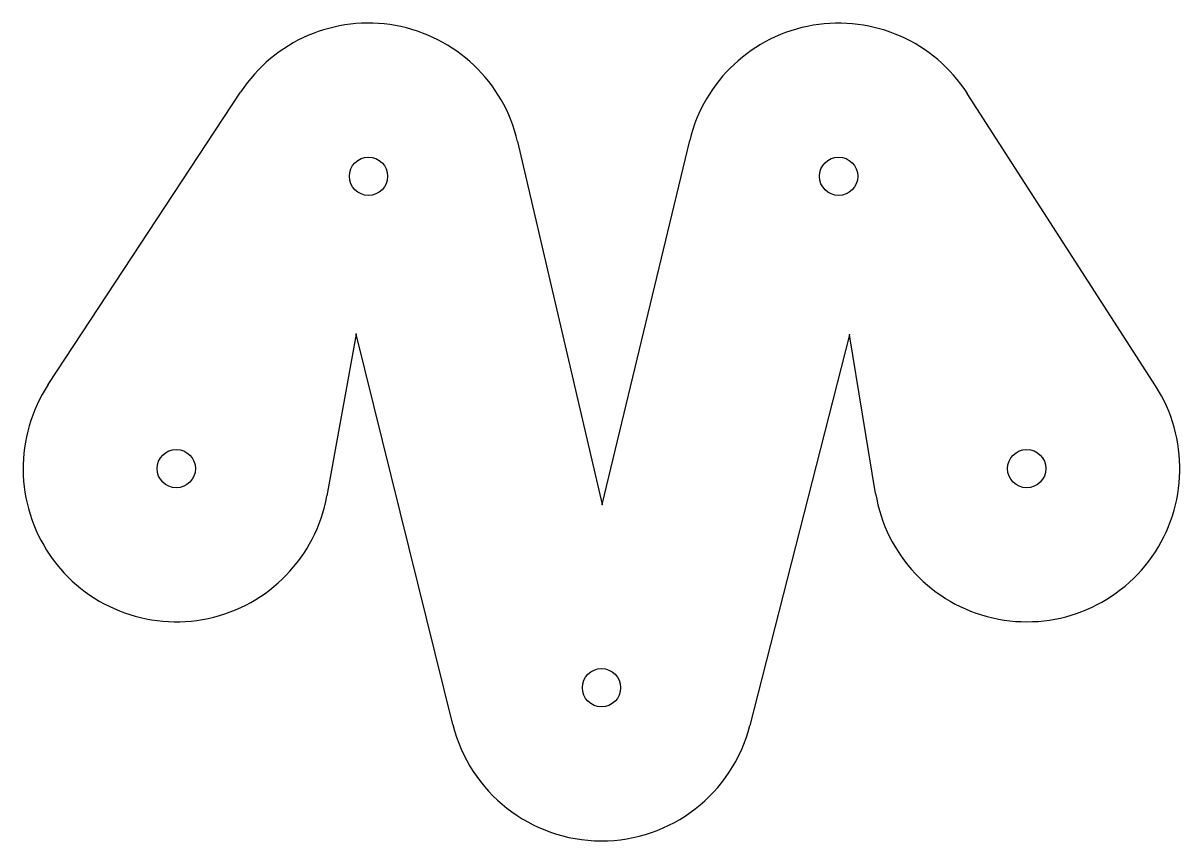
# Model space of a CAD drawing. Header units: centimetres. Extents: x -1.51 to 1.51, y 0.08 to 2.22.
import ezdxf

# ---------------------------------------------------------------- set-up
doc = ezdxf.new("R2010")
doc.units = ezdxf.units.CM
doc.header["$MEASUREMENT"] = 0
doc.layers.add('Universal DPMP Ligament.stp v2 v4_Universal DPMP Ligament.stp v2_0', color=7, linetype='Continuous')

msp = doc.modelspace()

# ---------------------------------------------------------------- linework, layer by layer
at = {"layer": 'Universal DPMP Ligament.stp v2 v4_Universal DPMP Ligament.stp v2_0'}
for p, q in [((-1.445, 1.2767), (-0.9429, 2.0403)), ((1.4471, 1.2735), (0.9556, 2.037)), ((-0.2191, 1.9113), (0.0016, 0.9636)), ((0.0016, 0.9636), (0.2304, 1.9141)), ((-0.6406, 1.4081), (-0.7172, 0.9855)), ((-0.3883, 0.3886), (-0.6406, 1.4081)), ((0.6479, 1.4066), (0.3876, 0.3859)), ((0.7161, 0.992), (0.6479, 1.4066))]:
    msp.add_line(p, q, dxfattribs=at)
for centre in [(-0.6087, 1.8205), (0.6193, 1.8205), (-1.1108, 1.057), (1.1108, 1.057), (0, 0.4847)]:
    msp.add_circle(centre, 0.05, dxfattribs=at)
for centre, start, end in [((-0.6087, 1.8205), 13.1106, 146.6737), ((0.6193, 1.8205), 32.7685, 166.4636), ((-1.1108, 1.057), 146.6737, 349.7166), ((1.1108, 1.057), 189.3457, 32.7685), ((0, 0.4847), 193.899, 345.6958)]:
    msp.add_arc(centre, 0.4, start, end, dxfattribs=at)
for p in [(-0.6406, 1.4081), (0.6479, 1.4066), (0.0016, 0.9636)]:
    msp.add_point(p, dxfattribs=at)

doc.saveas('drawing.dxf')
